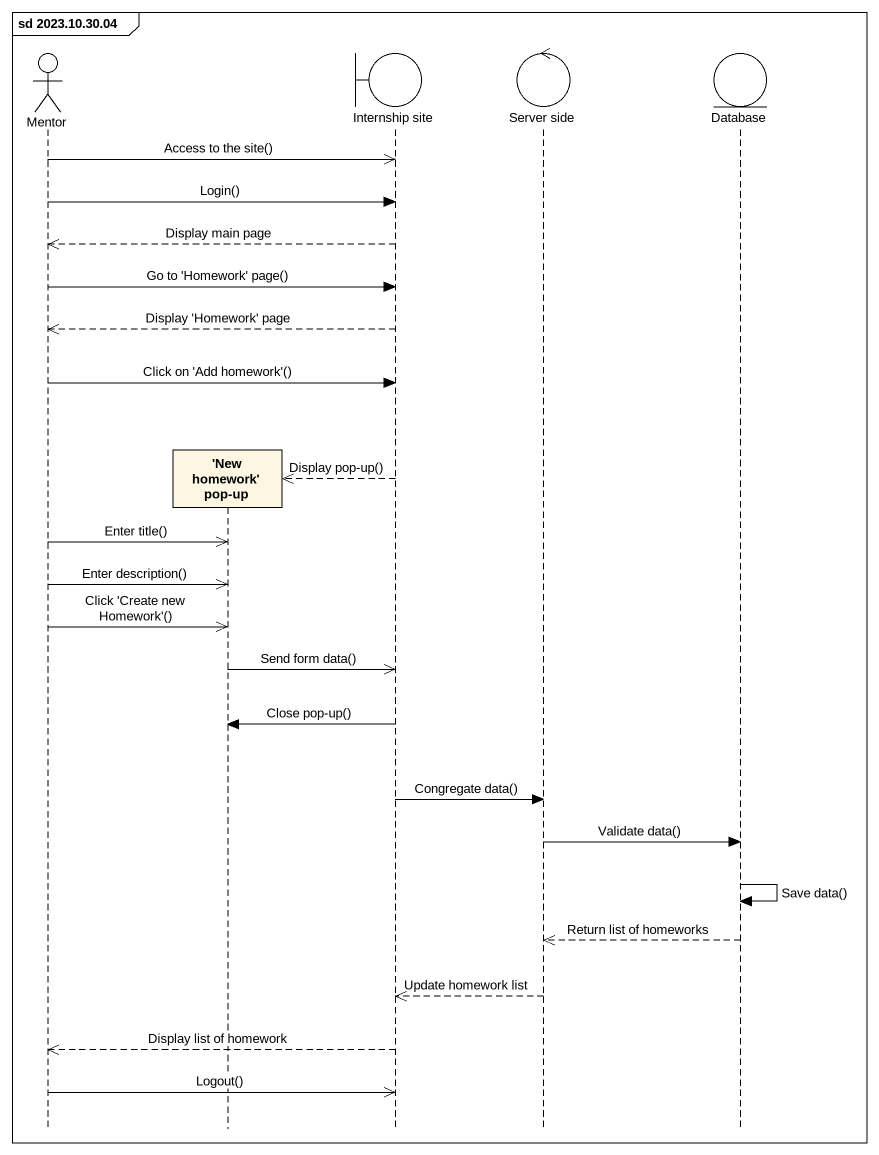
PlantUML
@startuml
mainframe sd 2023.10.30.04
hide footbox
actor Mentor
participant "'New homework' pop-up" as New_homework_pop_up
boundary "Internship site" as Internship_site
control "Server side" as Server_side
entity "Database" as Database_

Mentor ->> Internship_site : Access to the site()
Mentor -> Internship_site : Login()
Internship_site -->> Mentor : Display main page
Mentor -> Internship_site : Go to 'Homework' page()
Internship_site -->> Mentor : Display 'Homework' page
Mentor -> Internship_site : Click on 'Add homework'()
Internship_site -->> New_homework_pop_up ** : Display pop-up()
Mentor ->> New_homework_pop_up : Enter title()
Mentor ->> New_homework_pop_up : Enter description()
Mentor ->> New_homework_pop_up : Click 'Create new Homework'()
New_homework_pop_up ->> Internship_site : Send form data()
Internship_site -> New_homework_pop_up : Close pop-up()
Internship_site -> Server_side : Congregate data()
Server_side -> Database_ : Validate data()
Database_ -> Database_ : Save data()
Database_ -->> Server_side : Return list of homeworks
Server_side -->> Internship_site : Update homework list
Internship_site -->> Mentor : Display list of homework
Mentor ->> Internship_site : Logout()
@enduml
